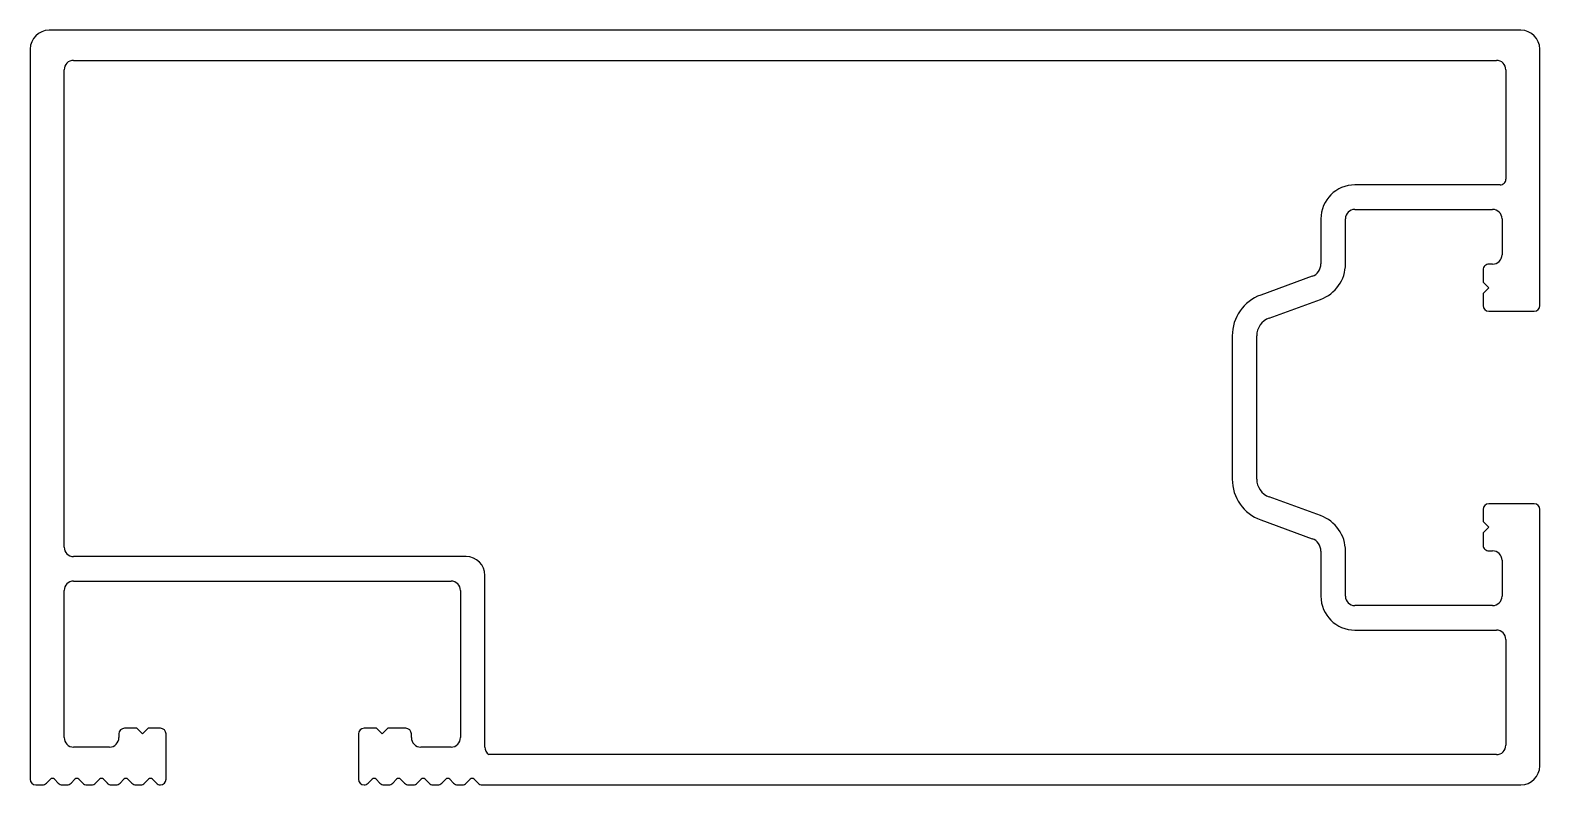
# Model space of a CAD drawing. Extents: x 1801.5 to 1881.5, y 1334.3 to 1374.3.
import ezdxf

# ---------------------------------------------------------------- set-up
doc = ezdxf.new("R2010")
doc.units = 0
doc.layers.get('0').update_dxf_attribs({"linetype": 'CONTINUOUS'})

msp = doc.modelspace()

# ---------------------------------------------------------------- linework, layer by layer
for p, q in [((1880.516, 1374.341), (1802.516, 1374.341)), ((1801.516, 1373.341), (1801.516, 1334.641)), ((1881.516, 1359.741), (1881.516, 1373.341)), ((1803.316, 1346.941), (1803.316, 1372.241)), ((1803.816, 1372.741), (1879.216, 1372.741)), ((1879.716, 1372.241), (1879.716, 1366.441)), ((1879.416, 1366.141), (1871.716, 1366.141)), ((1871.716, 1364.841), (1879.016, 1364.841)), ((1869.916, 1364.341), (1869.916, 1361.952)), ((1871.216, 1361.952), (1871.216, 1364.341)), ((1879.516, 1364.341), (1879.516, 1362.441)), ((1878.516, 1361.641), (1878.516, 1360.991)), ((1879.016, 1361.941), (1878.816, 1361.941)), ((1869.455, 1361.295), (1866.729, 1360.302)), ((1878.516, 1360.991), (1878.816, 1360.691)), ((1867.174, 1359.081), (1869.9, 1360.073)), ((1878.816, 1360.691), (1878.516, 1360.391)), ((1878.516, 1360.391), (1878.516, 1359.741)), ((1878.816, 1359.441), (1881.216, 1359.441)), ((1865.216, 1358.141), (1865.216, 1350.542)), ((1866.516, 1350.542), (1866.516, 1358.141)), ((1869.9, 1348.61), (1867.174, 1349.602)), ((1878.516, 1348.941), (1878.516, 1348.291)), ((1881.216, 1349.241), (1878.816, 1349.241)), ((1881.516, 1335.341), (1881.516, 1348.941)), ((1866.729, 1348.38), (1869.455, 1347.388)), ((1878.516, 1348.291), (1878.816, 1347.991)), ((1878.816, 1347.991), (1878.516, 1347.691)), ((1878.516, 1347.691), (1878.516, 1347.041)), ((1824.616, 1346.441), (1803.816, 1346.441)), ((1869.916, 1346.73), (1869.916, 1344.341)), ((1871.216, 1344.341), (1871.216, 1346.73)), ((1878.816, 1346.741), (1879.016, 1346.741)), ((1879.516, 1346.241), (1879.516, 1344.341)), ((1803.816, 1345.141), (1823.816, 1345.141)), ((1825.616, 1336.341), (1825.616, 1345.441)), ((1803.316, 1336.841), (1803.316, 1344.641)), ((1824.316, 1344.641), (1824.316, 1336.841)), ((1879.016, 1343.841), (1871.716, 1343.841)), ((1871.716, 1342.541), (1879.216, 1342.541)), ((1879.716, 1342.041), (1879.716, 1336.441)), ((1806.216, 1337.041), (1806.216, 1336.841)), ((1807.166, 1337.341), (1806.516, 1337.341)), ((1807.466, 1337.041), (1807.166, 1337.341)), ((1807.766, 1337.341), (1807.466, 1337.041)), ((1808.416, 1337.341), (1807.766, 1337.341)), ((1808.716, 1334.641), (1808.716, 1337.041)), ((1818.916, 1337.041), (1818.916, 1334.641)), ((1819.866, 1337.341), (1819.216, 1337.341)), ((1820.166, 1337.041), (1819.866, 1337.341)), ((1820.466, 1337.341), (1820.166, 1337.041)), ((1821.416, 1337.341), (1820.466, 1337.341)), ((1821.716, 1336.841), (1821.716, 1337.041)), ((1805.716, 1336.341), (1803.816, 1336.341)), ((1823.816, 1336.341), (1822.216, 1336.341)), ((1879.216, 1335.941), (1825.816, 1335.941)), ((1802.379, 1334.429), (1802.585, 1334.635)), ((1802.797, 1334.635), (1803.004, 1334.429)), ((1803.679, 1334.429), (1803.885, 1334.635)), ((1804.097, 1334.635), (1804.304, 1334.429)), ((1804.979, 1334.429), (1805.185, 1334.635)), ((1805.397, 1334.635), (1805.604, 1334.429)), ((1806.279, 1334.429), (1806.485, 1334.635)), ((1806.697, 1334.635), (1806.904, 1334.429)), ((1807.579, 1334.429), (1807.785, 1334.635)), ((1807.997, 1334.635), (1808.204, 1334.429)), ((1819.428, 1334.429), (1819.634, 1334.635)), ((1819.846, 1334.635), (1820.052, 1334.429)), ((1820.728, 1334.429), (1820.934, 1334.635)), ((1821.146, 1334.635), (1821.352, 1334.429)), ((1822.028, 1334.429), (1822.234, 1334.635)), ((1822.446, 1334.635), (1822.652, 1334.429)), ((1823.328, 1334.429), (1823.534, 1334.635)), ((1823.746, 1334.635), (1823.952, 1334.429)), ((1824.628, 1334.429), (1824.834, 1334.635)), ((1825.046, 1334.635), (1825.252, 1334.429)), ((1801.816, 1334.341), (1802.167, 1334.341)), ((1803.216, 1334.341), (1803.467, 1334.341)), ((1804.516, 1334.341), (1804.767, 1334.341)), ((1805.816, 1334.341), (1806.067, 1334.341)), ((1807.116, 1334.341), (1807.367, 1334.341)), ((1820.264, 1334.341), (1820.516, 1334.341)), ((1821.564, 1334.341), (1821.816, 1334.341)), ((1822.864, 1334.341), (1823.116, 1334.341)), ((1824.164, 1334.341), (1824.416, 1334.341)), ((1825.464, 1334.341), (1880.516, 1334.341))]:
    msp.add_line(p, q)
for centre, radius, start, end in [((1802.516, 1373.341), 1, 90, 180), ((1880.516, 1373.341), 1, 0, 90), ((1803.816, 1372.241), 0.5, 90, 180), ((1879.216, 1372.241), 0.5, 360, 90), ((1879.416, 1366.441), 0.3, 269.99942, 0.0035), ((1871.716, 1364.341), 1.8, 90.00039, 179.99961), ((1871.716, 1364.341), 0.5, 90, 180), ((1879.016, 1364.341), 0.5, 360, 90), ((1879.016, 1362.441), 0.5, 270, 0), ((1869.216, 1361.952), 0.7, 289.99994, 0.00175), ((1869.216, 1361.952), 2, 290.00034, 0.00038), ((1878.816, 1361.641), 0.3, 89.99942, 180.0035), ((1867.516, 1358.141), 2.3, 110.00006, 179.99983), ((1878.816, 1359.741), 0.3, 180.00233, 270.00058), ((1881.216, 1359.741), 0.3, 269.99942, 359.99767), ((1867.516, 1358.141), 1, 109.99941, 179.99832), ((1867.516, 1350.542), 2.3, 180.00017, 249.99994), ((1867.516, 1350.542), 1, 180.00168, 250.00059), ((1878.816, 1348.941), 0.3, 89.99942, 179.99767), ((1881.216, 1348.941), 0.3, 0.00233, 90.00058), ((1869.216, 1346.73), 2, 359.99962, 69.99966), ((1869.216, 1346.73), 0.7, 359.99825, 70.00006), ((1803.816, 1346.941), 0.5, 180, 270), ((1824.616, 1345.441), 1, 0, 90), ((1878.816, 1347.041), 0.3, 179.9965, 270.00058), ((1879.016, 1346.241), 0.5, 0, 90), ((1803.816, 1344.641), 0.5, 90, 180), ((1823.816, 1344.641), 0.5, 0, 90), ((1871.716, 1344.341), 1.8, 180.00039, 269.99961), ((1871.716, 1344.341), 0.5, 180, 270), ((1879.016, 1344.341), 0.5, 270, 360), ((1879.216, 1342.041), 0.5, 0, 90), ((1803.816, 1336.841), 0.5, 180, 270), ((1805.716, 1336.841), 0.5, 270, 360), ((1806.516, 1337.041), 0.3, 89.99942, 179.99767), ((1808.416, 1337.041), 0.3, 0.00233, 89.99913), ((1819.216, 1337.041), 0.3, 90.00087, 179.99767), ((1821.416, 1337.041), 0.3, 0.00233, 89.99913), ((1822.216, 1336.841), 0.5, 180, 270), ((1823.816, 1336.841), 0.5, 270, 0), ((1826.116, 1336.341), 0.5, 180.00044, 233.12967), ((1879.216, 1336.441), 0.5, 270, 360), ((1880.516, 1335.341), 1, 270, 0), ((1801.816, 1334.641), 0.3, 180.00233, 270.00058), ((1802.165, 1334.647), 0.306, 270.47445, 314.52276), ((1802.691, 1334.529), 0.15, 45.07217, 134.92783), ((1803.218, 1334.647), 0.306, 225.47724, 269.52555), ((1803.465, 1334.647), 0.306, 270.47445, 314.52276), ((1803.991, 1334.529), 0.15, 45.07217, 134.92783), ((1804.518, 1334.647), 0.306, 225.47724, 269.52555), ((1804.765, 1334.647), 0.306, 270.47301, 314.52274), ((1805.291, 1334.529), 0.15, 45.07217, 134.92783), ((1805.818, 1334.647), 0.306, 225.47724, 269.52555), ((1806.065, 1334.647), 0.306, 270.47301, 314.52274), ((1806.591, 1334.529), 0.15, 45.07011, 134.92989), ((1807.118, 1334.647), 0.306, 225.47726, 269.52699), ((1807.365, 1334.647), 0.306, 270.47301, 314.52274), ((1807.891, 1334.529), 0.15, 45.07011, 134.92989), ((1808.418, 1334.647), 0.306, 225.47397, 269.52465), ((1808.416, 1334.641), 0.3, 270.00087, 0), ((1819.216, 1334.641), 0.3, 180.00097, 270.00022), ((1819.213, 1334.647), 0.306, 270.47546, 314.52467), ((1819.74, 1334.529), 0.15, 45.06806, 134.93194), ((1820.267, 1334.647), 0.306, 225.47726, 269.52699), ((1820.513, 1334.647), 0.306, 270.47301, 314.52274), ((1821.04, 1334.529), 0.15, 45.07011, 134.92989), ((1821.567, 1334.647), 0.306, 225.47726, 269.52699), ((1821.813, 1334.647), 0.306, 270.47445, 314.52276), ((1822.34, 1334.529), 0.15, 45.07217, 134.92783), ((1822.867, 1334.647), 0.306, 225.47724, 269.52555), ((1823.113, 1334.647), 0.306, 270.47445, 314.52276), ((1823.64, 1334.529), 0.15, 45.07217, 134.92783), ((1824.167, 1334.647), 0.306, 225.47724, 269.52555), ((1824.413, 1334.647), 0.306, 270.47301, 314.52274), ((1824.94, 1334.529), 0.15, 45.07011, 134.92989), ((1825.467, 1334.647), 0.306, 225.47726, 269.52699)]:
    msp.add_arc(centre, radius, start, end)

doc.saveas('drawing.dxf')
